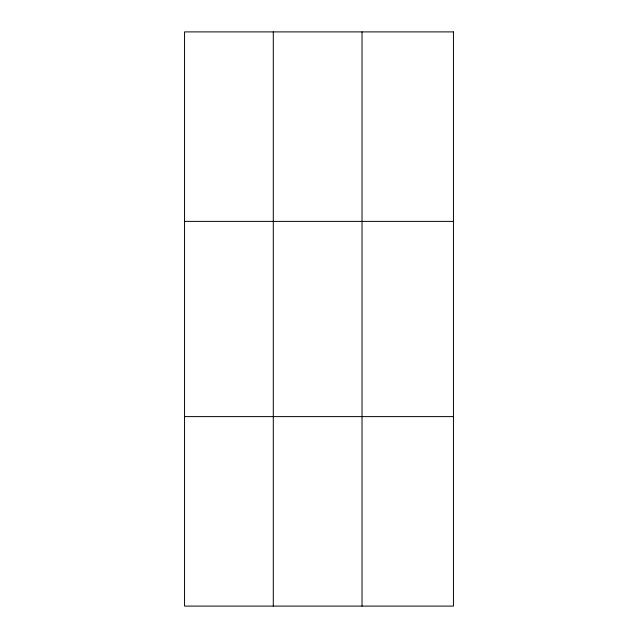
<?xml version="1.0" encoding="UTF-8"?>
<svg xmlns="http://www.w3.org/2000/svg" width="638" height="638" viewBox="0 0 638 638"><rect width="100%" height="100%" fill="white"/><g stroke="black" fill="none" stroke-linecap="round" stroke-linejoin="round"><path stroke-width="0.96" d="M273.287 31.9L273.287 606.1M362.025 31.9L362.025 606.1M184.557 221.386L453.443 221.386M184.557 416.614L453.443 416.614M453.443 31.9L453.443 606.1L184.557 606.1L184.557 31.9L453.443 31.9"/></g></svg>
